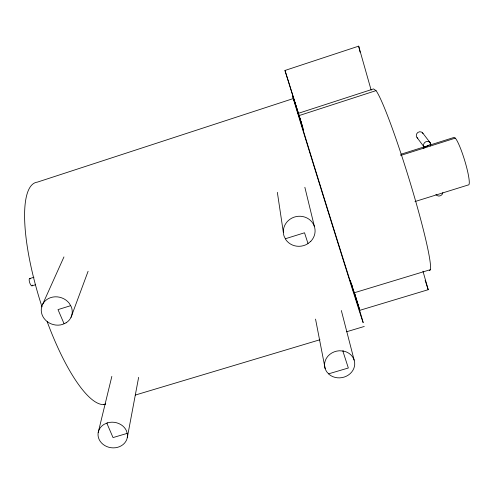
<?xml version="1.0" encoding="UTF-8"?>
<svg xmlns="http://www.w3.org/2000/svg" width="494" height="494" viewBox="0 0 494 494"><rect width="100%" height="100%" fill="white"/><g stroke="black" fill="none" stroke-linecap="round" stroke-linejoin="round"><path stroke-width="0.74" d="M127.291 437.653L138.635 377.336M430.694 145.983L430.546 143.235L422.518 132.756M98.195 432.534L111.842 376.391M71.006 317.389L88.099 271.268M42.465 304.705L63.954 256.917M400.64 155.449L423.216 148.305L430.848 144.112L429.521 142.074M301.439 123.216L284.97 70.463L358.681 46.146L371.173 90.223M430.404 269.662L353.976 292.862A94.305 0.364 72.7 0 1 327.466 208.678A94.305 0.364 72.7 0 1 298.839 115.67L298.228 113.373L373.532 88.92L376.033 90.624A95.07 7.132 72.9 0 1 412.595 190.678A95.07 7.132 72.9 0 1 429.329 270.416M376.033 90.624L298.839 115.67L293.479 98.504L37.402 182.125A116.288 31.684 72.4 0 0 42.033 306.91M414.96 201.558L468.318 184.947A24.854 3.421 73 0 0 465.885 164.607A24.854 3.421 73 0 0 455.301 138.135L423.216 148.305M400.646 154.344L429.224 145.285M430.694 144.822L454.147 137.394L455.301 138.135M29.578 278.628L33.956 277.245M32.024 285.828L35.673 284.68M70.648 305.669L58.002 309.615L64.078 323.743M285.353 238.756L304.526 232.779L308.009 243.53M354.383 292.874L359.83 310.318L428.205 289.7L422.963 271.181M103.487 404.592L105.704 403.931M135.257 395.077L319.951 339.742M346.553 331.77L364.282 326.46M127.18 433.386L113.027 437.573L106.821 423.148M328.615 373.834L348.338 367.999L342.83 350.993M417.103 137.659L424.716 147.83M430.021 142.476L429.298 141.895A3.798 3.532 -35.2 0 0 423.549 145.921L424.377 147.552M298.228 113.373L299.525 117.239M425.136 280.222L428.205 289.7M299.129 115.905L293.479 98.504A119.616 0.475 72.7 0 0 339.489 248.105A119.616 0.475 72.7 0 0 356.73 301.025L353.809 291.497M299.735 117.905L302.519 126.588M284.97 70.463L303.606 130.033M350.339 280.407L356.73 301.025M354.377 292.732L359.83 310.318M351.333 283.439L352.457 287.1M341.335 310.528L354.149 360.083M304.86 187.294L314.431 226.61M358.681 46.146L360.064 52.154M315.543 319.112L325.163 368.672M277.35 192.339L283.328 232.248M105.024 404.444A116.288 31.684 72.4 0 1 47.14 321.575M352.068 286.094A94.305 0.364 72.7 0 1 353.932 292.399M32.394 285.087A3.804 1.173 71.9 0 1 30.764 284.939A3.804 1.173 71.9 0 1 29.189 280.302A3.804 1.173 71.9 0 1 30.276 278.863M442.846 192.629A3.724 3.421 -30.1 0 1 435.912 194.321M417.794 138.221A3.656 3.409 -36.3 0 1 416.59 136.931L416.3 136.085A3.656 3.409 -36.3 0 1 423.025 133.485M310.788 241.307L307.595 243.857A15.932 14.999 -11.7 0 1 285.773 239.609L284.038 236.095A15.932 14.999 -11.7 0 1 291.96 218.064A15.932 14.999 -11.7 0 1 311.905 221.954A15.932 14.999 -11.7 0 1 310.788 241.307M66.048 322.841L62.534 324.447A15.647 14.036 17.2 0 1 42.916 316.592A15.647 14.036 17.2 0 1 48.603 298.487A15.647 14.036 17.2 0 1 69.203 303.23L71.179 306.576A15.647 14.036 17.2 0 1 66.048 322.841M107.501 422.858L104.098 424.34A14.771 12.801 8.1 0 0 106.698 446.52A14.771 12.801 8.1 0 0 127.421 434.312L126.557 431.015A14.771 12.801 8.1 0 0 107.501 422.858M343.256 351.024L339.316 350.771A15.141 13.511 -10.2 0 0 326.392 358.274A15.141 13.511 -10.2 0 0 326.762 371.84L329.226 374.495A15.141 13.511 -10.2 0 0 352.87 370.358A15.141 13.511 -10.2 0 0 343.256 351.024"/></g></svg>
